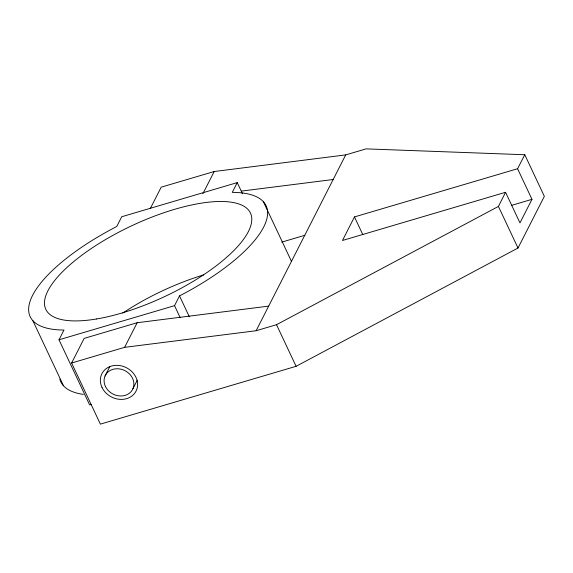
<?xml version="1.0" encoding="UTF-8"?>
<svg xmlns="http://www.w3.org/2000/svg" width="573" height="573" viewBox="0 0 573 573"><rect width="100%" height="100%" fill="white"/><g stroke="black" fill="none" stroke-linecap="round" stroke-linejoin="round"><path stroke-width="0.86" d="M524.775 154.739L544.35 196.338L518.006 248.023L296.098 366.305L100.382 424.127L71.611 363.003L124.62 347.338L256.138 330.728L276.523 324.705L498.431 206.43L505.565 192.292L519.969 222.89L531.973 199.332L517.577 168.734L524.775 154.739L366.104 148.873L345.712 154.896L214.209 171.52L161.199 187.17L150.269 208.601M71.611 363.003L84.159 338.385L137.162 322.728L268.68 306.118M105.045 376.003L109.787 366.699M124.62 347.338L137.162 322.728M91.351 404.395L89.639 404.903L59.005 339.796L174.536 305.667L179.514 295.897A130.336 45.002 -25.2 0 0 232.273 192.37L237.251 182.608L242.544 193.86M132.929 388.738L137.276 380.207M256.138 330.728L345.712 154.896M517.577 168.734L354.472 216.923L342.468 240.481L505.565 192.292M59.005 339.796L63.983 330.034A130.336 45.002 -25.2 0 1 116.742 226.507L121.72 216.744L237.251 182.608M202.871 193.738L214.209 171.52M281.773 242.114L304.865 235.288M511.374 205.421L531.973 199.332M241.376 191.103L333.171 179.507M498.431 206.43L518.006 248.023M354.472 216.923L362.809 234.644M263.408 201.753L291.399 261.238M276.523 324.705L296.098 366.305M179.514 295.897L189.341 316.797M174.536 305.667L180.209 317.721M32.847 320.651L63.481 385.751M122.737 313.087A113.082 39.05 -25.2 0 1 203.565 274.933M83.4 394.389A130.336 45.002 -25.2 0 1 59.85 379.097M96.651 318.96A113.082 39.05 -25.2 0 0 251.791 219.173A113.082 39.05 -25.2 0 0 95.935 245.473A113.082 39.05 -25.2 0 0 96.651 318.96M101.994 387.391A19.167 16.431 27 0 0 134.111 393.959A19.167 16.431 27 0 0 120.846 365.767A19.167 16.431 27 0 0 101.994 387.391M105.396 386.388A15.335 13.143 27 0 0 131.088 391.638A15.335 13.143 27 0 0 120.473 369.091A15.335 13.143 27 0 0 105.396 386.388"/></g></svg>
